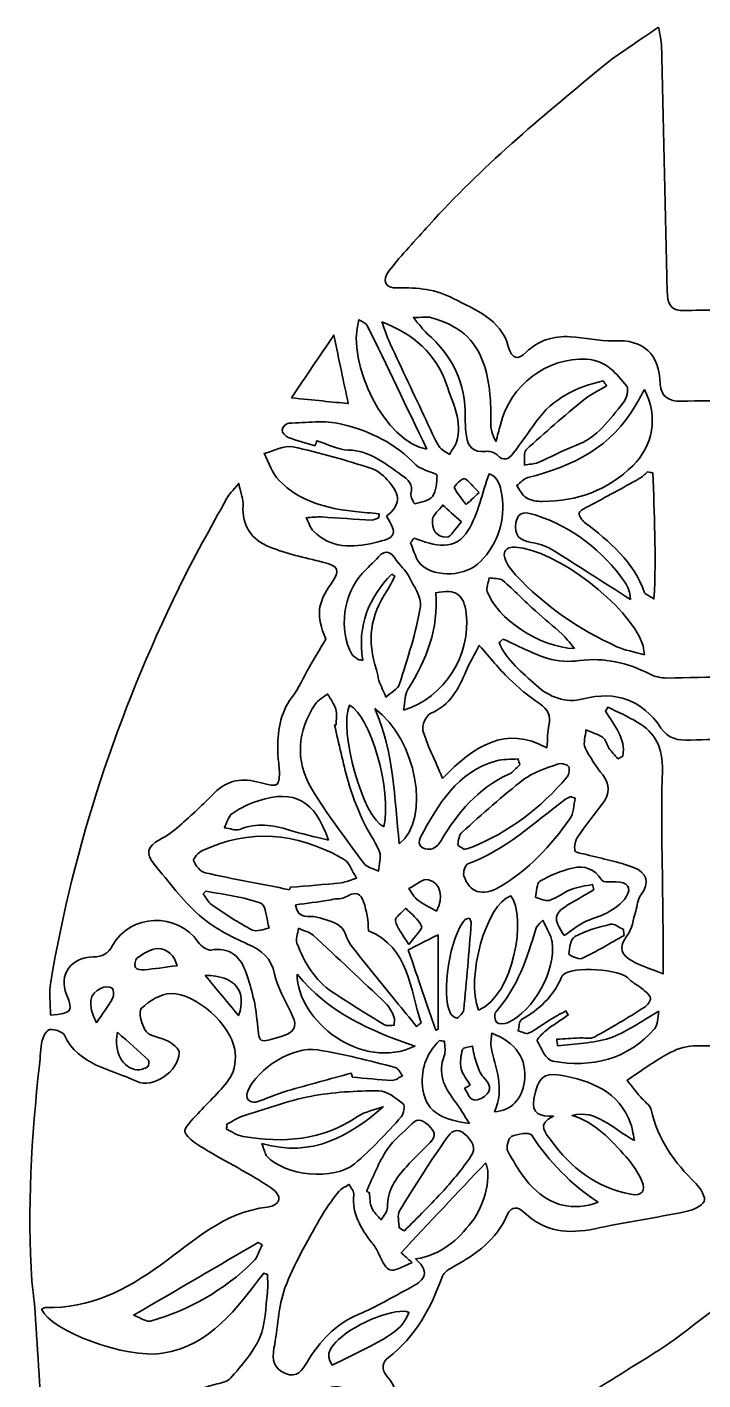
# Model space of a CAD drawing. Header units: inches. Extents: x 0.59 to 7.82, y -8.08 to -0.89.
# Drawn here: x 0.587 to 2.247, y -4.848 to -1.521 of the extents above; entities that cross this region are included whole.
import ezdxf

# ---------------------------------------------------------------- set-up
doc = ezdxf.new("R2010")
doc.units = ezdxf.units.IN
doc.header["$MEASUREMENT"] = 0
doc.layers.add('Layer 1', color=7, linetype='Continuous')

msp = doc.modelspace()

# ---------------------------------------------------------------- linework, layer by layer
at = {"layer": 'Layer 1', "color": 7, "lineweight": 35}
for points, knots in [([(2.1382, -1.5213), (2.1414, -1.5409), (2.1454, -1.5552), (2.1458, -1.5695), (2.1504, -1.7609), (2.1545, -1.9522), (2.1587, -2.1436), (2.159, -2.1563), (2.1595, -2.1689), (2.1603, -2.1816), (2.1619, -2.207), (2.1731, -2.2197), (2.2012, -2.2187), (2.2544, -2.2168), (2.3078, -2.2162), (2.3609, -2.2188), (2.3754, -2.2195), (2.3948, -2.2302), (2.4024, -2.2423), (2.4303, -2.287), (2.4549, -2.3338), (2.4792, -2.3806), (2.487, -2.3955), (2.4901, -2.413), (2.4953, -2.4292), (2.48, -2.4324), (2.4647, -2.4379), (2.4493, -2.4382), (2.3644, -2.4399), (2.2795, -2.4396), (2.1946, -2.4414), (2.164, -2.4421), (2.1438, -2.4307), (2.1426, -2.3997), (2.1397, -2.3244), (2.1034, -2.2896), (2.0269, -2.2926), (1.9918, -2.294), (1.9565, -2.2846), (1.9211, -2.2828), (1.8806, -2.2807), (1.8439, -2.2913), (1.8132, -2.3207), (1.7923, -2.3408), (1.7783, -2.3392), (1.7692, -2.3066), (1.7504, -2.2389), (1.6882, -2.2171), (1.634, -2.1886), (1.5918, -2.1663), (1.5459, -2.1612), (1.4982, -2.1629), (1.4659, -2.164), (1.4566, -2.1457), (1.477, -2.1194), (1.5073, -2.0806), (1.5418, -2.045), (1.5747, -2.0082), (1.7019, -1.8661), (1.8482, -1.7447), (1.9945, -1.6234), (2.0379, -1.5874), (2.0866, -1.5577), (2.1382, -1.5213)], [0, 0, 0, 0, 1, 1, 1, 2, 2, 2, 3, 3, 3, 4, 4, 4, 5, 5, 5, 6, 6, 6, 7, 7, 7, 8, 8, 8, 9, 9, 9, 10, 10, 10, 11, 11, 11, 12, 12, 12, 13, 13, 13, 14, 14, 14, 15, 15, 15, 16, 16, 16, 17, 17, 17, 18, 18, 18, 19, 19, 19, 20, 20, 20, 21, 21, 21, 21]), ([(1.569, -2.559), (1.4678, -2.5431), (1.3693, -2.3493), (1.4021, -2.2411), (1.4096, -2.2462), (1.4195, -2.2491), (1.4226, -2.2554), (1.4712, -2.3549), (1.519, -2.4548), (1.569, -2.559)], [0, 0, 0, 0, 1, 1, 1, 2, 2, 2, 3, 3, 3, 3]), ([(1.458, -2.2462), (1.5358, -2.2759), (1.592, -2.325), (1.6173, -2.4002), (1.6326, -2.4455), (1.6579, -2.4912), (1.6417, -2.5424), (1.6383, -2.5531), (1.6303, -2.5623), (1.6244, -2.5722), (1.6158, -2.5658), (1.6042, -2.5611), (1.5991, -2.5525), (1.5869, -2.5319), (1.5774, -2.5097), (1.5671, -2.4879), (1.5377, -2.4255), (1.5081, -2.3631), (1.4791, -2.3004), (1.471, -2.2828), (1.465, -2.2643), (1.458, -2.2462)], [0, 0, 0, 0, 1, 1, 1, 2, 2, 2, 3, 3, 3, 4, 4, 4, 5, 5, 5, 6, 6, 6, 7, 7, 7, 7]), ([(2.0024, -2.3912), (1.9368, -2.4063), (1.8785, -2.4337), (1.8377, -2.4916), (1.8195, -2.5176), (1.801, -2.5433), (1.7819, -2.5685), (1.7706, -2.5834), (1.7584, -2.5906), (1.7414, -2.5732), (1.7352, -2.5668), (1.722, -2.5637), (1.7127, -2.5648), (1.6831, -2.5682), (1.6701, -2.553), (1.6661, -2.5271), (1.6639, -2.5121), (1.6632, -2.4967), (1.6635, -2.4815), (1.6653, -2.3973), (1.6318, -2.3295), (1.5692, -2.2745), (1.5593, -2.2657), (1.5517, -2.2542), (1.5358, -2.2355), (1.5575, -2.2355), (1.5697, -2.2329), (1.5803, -2.236), (1.6429, -2.2538), (1.6884, -2.2851), (1.7104, -2.3542), (1.7252, -2.401), (1.7263, -2.445), (1.7261, -2.4914), (1.726, -2.5073), (1.7284, -2.5233), (1.7387, -2.5403), (1.7424, -2.5267), (1.7462, -2.5131), (1.7496, -2.4995), (1.7743, -2.4), (1.8649, -2.3332), (1.9613, -2.3382), (2.0099, -2.3407), (2.0346, -2.3733), (2.0602, -2.4047), (2.0659, -2.4116), (2.0596, -2.4352), (2.0515, -2.4452), (2.0182, -2.4862), (1.9881, -2.5309), (1.9347, -2.5505), (1.9031, -2.5622), (1.8733, -2.5789), (1.8421, -2.592), (1.8319, -2.5962), (1.82, -2.5963), (1.8089, -2.5983), (1.8099, -2.5856), (1.8059, -2.5675), (1.8127, -2.5611), (1.8587, -2.5184), (1.9064, -2.4775), (1.9549, -2.4376), (1.9715, -2.424), (1.9919, -2.4148), (2.0106, -2.4036), (2.0079, -2.3995), (2.0051, -2.3953), (2.0024, -2.3912)], [0, 0, 0, 0, 1, 1, 1, 2, 2, 2, 3, 3, 3, 4, 4, 4, 5, 5, 5, 6, 6, 6, 7, 7, 7, 8, 8, 8, 9, 9, 9, 10, 10, 10, 11, 11, 11, 12, 12, 12, 13, 13, 13, 14, 14, 14, 15, 15, 15, 16, 16, 16, 17, 17, 17, 18, 18, 18, 19, 19, 19, 20, 20, 20, 21, 21, 21, 22, 22, 22, 23, 23, 23, 23]), ([(1.2362, -2.4332), (1.2723, -2.3797), (1.3045, -2.3319), (1.3403, -2.2789), (1.3536, -2.3417), (1.3648, -2.3951), (1.3759, -2.4472), (1.3362, -2.4432), (1.2926, -2.4388), (1.2362, -2.4332)], [0, 0, 0, 0, 1, 1, 1, 2, 2, 2, 3, 3, 3, 3]), ([(2.1036, -2.4129), (2.1386, -2.4792), (2.1241, -2.552), (2.0757, -2.5995), (2.0141, -2.6599), (1.939, -2.6877), (1.8535, -2.6877), (1.84, -2.6877), (1.8246, -2.6858), (1.8135, -2.679), (1.8031, -2.6728), (1.7974, -2.6589), (1.7897, -2.6484), (1.7988, -2.6418), (1.8071, -2.6316), (1.8173, -2.6291), (1.9274, -2.6012), (2.0239, -2.554), (2.0827, -2.4503), (2.0889, -2.4393), (2.095, -2.4282), (2.1036, -2.4129)], [0, 0, 0, 0, 1, 1, 1, 2, 2, 2, 3, 3, 3, 4, 4, 4, 5, 5, 5, 6, 6, 6, 7, 7, 7, 7]), ([(1.2947, -2.5508), (1.2725, -2.5442), (1.2498, -2.5385), (1.2281, -2.5304), (1.2215, -2.5279), (1.2128, -2.5181), (1.2134, -2.5125), (1.214, -2.506), (1.2236, -2.4953), (1.2295, -2.4952), (1.2729, -2.4942), (1.3183, -2.4876), (1.3594, -2.4976), (1.4282, -2.5145), (1.4928, -2.5448), (1.5427, -2.5989), (1.5481, -2.6047), (1.5573, -2.607), (1.5649, -2.6105), (1.575, -2.6151), (1.594, -2.6194), (1.594, -2.6238), (1.5939, -2.6413), (1.5924, -2.662), (1.5828, -2.6753), (1.5747, -2.6863), (1.5547, -2.6891), (1.5395, -2.6936), (1.5384, -2.6939), (1.5278, -2.6763), (1.5296, -2.6691), (1.5357, -2.6457), (1.5234, -2.6344), (1.5069, -2.6229), (1.4667, -2.5949), (1.4295, -2.5632), (1.3756, -2.5614), (1.3498, -2.5606), (1.3244, -2.5465), (1.2989, -2.5384), (1.2975, -2.5425), (1.2961, -2.5467), (1.2947, -2.5508)], [0, 0, 0, 0, 1, 1, 1, 2, 2, 2, 3, 3, 3, 4, 4, 4, 5, 5, 5, 6, 6, 6, 7, 7, 7, 8, 8, 8, 9, 9, 9, 10, 10, 10, 11, 11, 11, 12, 12, 12, 13, 13, 13, 14, 14, 14, 14]), ([(1.4522, -2.7179), (1.4325, -2.7162), (1.4128, -2.7148), (1.3932, -2.7127), (1.3232, -2.7054), (1.2565, -2.6879), (1.2059, -2.6361), (1.1889, -2.6186), (1.1812, -2.5922), (1.1692, -2.5698), (1.1927, -2.5638), (1.2181, -2.549), (1.2394, -2.5535), (1.3055, -2.5672), (1.3706, -2.587), (1.4351, -2.6074), (1.4507, -2.6123), (1.4646, -2.627), (1.4762, -2.6399), (1.5057, -2.6728), (1.5033, -2.6965), (1.47, -2.7244), (1.4971, -2.77), (1.4942, -2.7769), (1.4394, -2.7895), (1.3857, -2.8018), (1.3332, -2.8039), (1.2905, -2.761), (1.2821, -2.7525), (1.2785, -2.7391), (1.2727, -2.728), (1.2855, -2.7273), (1.2984, -2.7253), (1.3111, -2.726), (1.3521, -2.7282), (1.393, -2.7317), (1.434, -2.7339), (1.4395, -2.7342), (1.4452, -2.7298), (1.4509, -2.7276), (1.4513, -2.7243), (1.4518, -2.7211), (1.4522, -2.7179)], [0, 0, 0, 0, 1, 1, 1, 2, 2, 2, 3, 3, 3, 4, 4, 4, 5, 5, 5, 6, 6, 6, 7, 7, 7, 8, 8, 8, 9, 9, 9, 10, 10, 10, 11, 11, 11, 12, 12, 12, 13, 13, 13, 14, 14, 14, 14]), ([(1.5377, -2.7779), (1.5874, -2.7983), (1.6402, -2.8104), (1.6709, -2.7585), (1.695, -2.7177), (1.7048, -2.6684), (1.722, -2.6201), (1.7431, -2.6253), (1.7501, -2.6487), (1.7533, -2.6719), (1.762, -2.7344), (1.7446, -2.7898), (1.7008, -2.8355), (1.6658, -2.8718), (1.5916, -2.877), (1.5551, -2.8433), (1.5414, -2.8307), (1.5372, -2.8079), (1.5287, -2.7898), (1.5317, -2.7859), (1.5347, -2.7819), (1.5377, -2.7779)], [0, 0, 0, 0, 1, 1, 1, 2, 2, 2, 3, 3, 3, 4, 4, 4, 5, 5, 5, 6, 6, 6, 7, 7, 7, 7]), ([(2.1246, -2.6172), (2.1271, -2.7177), (2.1335, -2.8182), (2.1269, -2.9275), (2.1116, -2.9177), (2.1052, -2.916), (2.104, -2.9124), (2.077, -2.8356), (2.018, -2.7865), (1.9564, -2.7393), (1.9495, -2.734), (1.9413, -2.7214), (1.9434, -2.7157), (1.946, -2.7085), (1.9583, -2.7043), (1.9668, -2.6996), (2.0081, -2.677), (2.0497, -2.6548), (2.0909, -2.6318), (2.0983, -2.6277), (2.1043, -2.6208), (2.1109, -2.6153), (2.1155, -2.6159), (2.12, -2.6166), (2.1246, -2.6172)], [0, 0, 0, 0, 1, 1, 1, 2, 2, 2, 3, 3, 3, 4, 4, 4, 5, 5, 5, 6, 6, 6, 7, 7, 7, 8, 8, 8, 8]), ([(0.6442, -3.9507), (0.6442, -3.9235), (0.6403, -3.8961), (0.6447, -3.87), (0.7018, -3.5316), (0.8092, -3.2093), (0.9594, -2.9011), (0.996, -2.826), (1.0377, -2.7532), (1.0776, -2.6797), (1.0827, -2.6702), (1.0911, -2.6626), (1.1067, -2.6434), (1.1121, -2.6689), (1.1187, -2.6835), (1.1176, -2.6975), (1.1139, -2.7481), (1.1392, -2.7819), (1.1818, -2.7994), (1.2235, -2.8165), (1.2685, -2.8262), (1.3125, -2.8368), (1.3524, -2.8464), (1.3571, -2.8561), (1.3337, -2.8901), (1.299, -2.9404), (1.2972, -2.9666), (1.3204, -3.0268), (1.3049, -3.0532), (1.2925, -3.0739), (1.2805, -3.0948), (1.2661, -3.1198), (1.2545, -3.1468), (1.2373, -3.1696), (1.2068, -3.2099), (1.2025, -3.2556), (1.2025, -3.3029), (1.2025, -3.3155), (1.2051, -3.3281), (1.2059, -3.3408), (1.209, -3.3891), (1.2062, -3.392), (1.1589, -3.379), (1.1164, -3.3672), (1.0793, -3.372), (1.047, -3.4046), (1.0193, -3.4325), (0.9907, -3.4595), (0.9612, -3.4855), (0.9464, -3.4986), (0.9298, -3.5105), (0.9123, -3.5197), (0.8826, -3.5354), (0.8769, -3.5534), (0.8991, -3.5801), (0.9348, -3.6229), (0.9683, -3.6687), (1.0097, -3.7052), (1.0438, -3.7353), (1.0865, -3.7575), (1.1285, -3.7761), (1.164, -3.7919), (1.1864, -3.8102), (1.1949, -3.8504), (1.2019, -3.8828), (1.2203, -3.913), (1.2348, -3.9436), (1.2478, -3.9711), (1.254, -3.9901), (1.2134, -4.0025), (1.1533, -4.0208), (1.1575, -4.024), (1.1516, -3.9608), (1.1477, -3.9199), (1.1365, -3.8787), (1.1222, -3.84), (1.109, -3.8044), (1.0818, -3.7837), (1.0387, -3.7908), (1.0294, -3.7923), (1.014, -3.7812), (1.0074, -3.7717), (0.9564, -3.6973), (0.8394, -3.7007), (0.7967, -3.7797), (0.7855, -3.8004), (0.7726, -3.8075), (0.7491, -3.8077), (0.6936, -3.8082), (0.664, -3.8519), (0.6837, -3.9001), (0.7006, -3.9415), (0.697, -3.947), (0.6442, -3.9507)], [0, 0, 0, 0, 1, 1, 1, 2, 2, 2, 3, 3, 3, 4, 4, 4, 5, 5, 5, 6, 6, 6, 7, 7, 7, 8, 8, 8, 9, 9, 9, 10, 10, 10, 11, 11, 11, 12, 12, 12, 13, 13, 13, 14, 14, 14, 15, 15, 15, 16, 16, 16, 17, 17, 17, 18, 18, 18, 19, 19, 19, 20, 20, 20, 21, 21, 21, 22, 22, 22, 23, 23, 23, 24, 24, 24, 25, 25, 25, 26, 26, 26, 27, 27, 27, 28, 28, 28, 29, 29, 29, 30, 30, 30, 31, 31, 31, 31]), ([(1.6972, -2.666), (1.6831, -2.6792), (1.6745, -2.6873), (1.6658, -2.6953), (1.6555, -2.6817), (1.6432, -2.6689), (1.6364, -2.6536), (1.6349, -2.6501), (1.6568, -2.6296), (1.661, -2.6316), (1.6733, -2.6374), (1.682, -2.6506), (1.6972, -2.666)], [0, 0, 0, 0, 1, 1, 1, 2, 2, 2, 3, 3, 3, 4, 4, 4, 4]), ([(1.6541, -2.7381), (1.6375, -2.7562), (1.6284, -2.775), (1.6181, -2.7756), (1.5919, -2.7772), (1.5803, -2.7551), (1.5828, -2.7324), (1.5842, -2.7198), (1.5993, -2.7087), (1.6082, -2.6969), (1.6216, -2.7089), (1.635, -2.7209), (1.6541, -2.7381)], [0, 0, 0, 0, 1, 1, 1, 2, 2, 2, 3, 3, 3, 4, 4, 4, 4]), ([(2.0692, -2.9289), (2.0011, -2.8854), (1.9383, -2.8444), (1.8745, -2.8052), (1.8602, -2.7963), (1.8425, -2.7912), (1.8256, -2.7885), (1.7965, -2.7838), (1.7823, -2.7705), (1.7879, -2.7398), (1.7937, -2.7082), (1.8169, -2.7154), (1.8351, -2.7211), (1.9277, -2.7502), (1.9994, -2.8083), (2.0558, -2.8862), (2.0602, -2.8922), (2.0632, -2.8995), (2.0656, -2.9066), (2.0675, -2.9123), (2.0677, -2.9186), (2.0692, -2.9289)], [0, 0, 0, 0, 1, 1, 1, 2, 2, 2, 3, 3, 3, 4, 4, 4, 5, 5, 5, 6, 6, 6, 7, 7, 7, 7]), ([(1.4826, -2.8664), (1.4266, -2.9242), (1.3974, -2.9927), (1.4116, -3.0785), (1.4077, -3.0779), (1.4039, -3.0772), (1.4001, -3.0766), (1.3948, -3.0721), (1.3875, -3.0687), (1.3844, -3.063), (1.3517, -3.0043), (1.3637, -2.914), (1.4101, -2.8652), (1.4232, -2.8515), (1.4371, -2.8384), (1.4498, -2.8243), (1.469, -2.8033), (1.4813, -2.813), (1.4939, -2.832), (1.5027, -2.8454), (1.5165, -2.856), (1.5236, -2.8701), (1.536, -2.8948), (1.5571, -2.9232), (1.5532, -2.9465), (1.5424, -3.0108), (1.5218, -3.0737), (1.502, -3.1362), (1.4978, -3.1493), (1.4801, -3.1581), (1.4686, -3.1688), (1.4627, -3.1551), (1.4561, -3.1417), (1.451, -3.1277), (1.4481, -3.1195), (1.4485, -3.1101), (1.4456, -3.1018), (1.421, -3.0323), (1.4302, -2.9676), (1.4713, -2.9067), (1.4788, -2.8957), (1.4842, -2.8833), (1.4905, -2.8715), (1.4879, -2.8698), (1.4852, -2.8681), (1.4826, -2.8664)], [0, 0, 0, 0, 1, 1, 1, 2, 2, 2, 3, 3, 3, 4, 4, 4, 5, 5, 5, 6, 6, 6, 7, 7, 7, 8, 8, 8, 9, 9, 9, 10, 10, 10, 11, 11, 11, 12, 12, 12, 13, 13, 13, 14, 14, 14, 15, 15, 15, 15]), ([(2.1041, -3.065), (2.0776, -3.0574), (2.0555, -3.0539), (2.0358, -3.0449), (1.9417, -3.002), (1.8576, -2.9443), (1.787, -2.868), (1.7777, -2.858), (1.7686, -2.8466), (1.763, -2.8342), (1.7533, -2.8124), (1.7631, -2.7989), (1.7863, -2.8002), (1.8852, -2.8056), (2.0657, -2.9437), (2.0991, -3.0386), (2.1011, -3.0442), (2.1014, -3.0503), (2.1041, -3.065)], [0, 0, 0, 0, 1, 1, 1, 2, 2, 2, 3, 3, 3, 4, 4, 4, 5, 5, 5, 6, 6, 6, 6]), ([(1.9317, -3.0492), (1.8477, -3.0483), (1.7399, -2.9747), (1.7175, -2.9094), (1.7143, -2.8999), (1.7203, -2.8872), (1.722, -2.876), (1.7333, -2.8778), (1.7478, -2.8758), (1.7553, -2.8821), (1.7833, -2.9057), (1.8087, -2.9324), (1.8357, -2.9571), (1.8571, -2.9766), (1.8799, -2.9945), (1.9013, -3.014), (1.9106, -3.0224), (1.9179, -3.0329), (1.9317, -3.0492)], [0, 0, 0, 0, 1, 1, 1, 2, 2, 2, 3, 3, 3, 4, 4, 4, 5, 5, 5, 6, 6, 6, 6]), ([(1.5115, -3.201), (1.516, -3.179), (1.5151, -3.1623), (1.5224, -3.1505), (1.5679, -3.0773), (1.5986, -3.0002), (1.5908, -2.9123), (1.6409, -2.9025), (1.6601, -2.916), (1.6657, -2.9636), (1.6774, -3.0639), (1.6131, -3.1701), (1.5115, -3.201)], [0, 0, 0, 0, 1, 1, 1, 2, 2, 2, 3, 3, 3, 4, 4, 4, 4]), ([(1.756, -3.0261), (1.7925, -3.0423), (1.828, -3.0617), (1.8659, -3.0737), (1.8901, -3.0814), (1.9183, -3.0827), (1.9437, -3.0793), (2.0055, -3.0709), (2.0616, -3.0843), (2.1161, -3.112), (2.1288, -3.1184), (2.1444, -3.1222), (2.1587, -3.122), (2.2612, -3.1206), (2.3637, -3.1169), (2.4663, -3.116), (2.5219, -3.1156), (2.5776, -3.12), (2.6333, -3.1208), (2.6604, -3.1212), (2.667, -3.1359), (2.6684, -3.1595), (2.6697, -3.1818), (2.672, -3.2047), (2.6782, -3.2261), (2.689, -3.2635), (2.683, -3.2746), (2.6422, -3.2746), (2.575, -3.2746), (2.5079, -3.2721), (2.4407, -3.272), (2.3659, -3.2718), (2.2911, -3.2714), (2.2165, -3.2747), (2.1859, -3.276), (2.1617, -3.2712), (2.1443, -3.245), (2.0978, -3.1751), (2.0345, -3.1531), (1.9532, -3.1734), (1.9098, -3.1842), (1.8708, -3.1696), (1.8375, -3.1395), (1.8027, -3.1081), (1.7652, -3.0789), (1.7466, -3.0349), (1.7497, -3.032), (1.7529, -3.029), (1.756, -3.0261)], [0, 0, 0, 0, 1, 1, 1, 2, 2, 2, 3, 3, 3, 4, 4, 4, 5, 5, 5, 6, 6, 6, 7, 7, 7, 8, 8, 8, 9, 9, 9, 10, 10, 10, 11, 11, 11, 12, 12, 12, 13, 13, 13, 14, 14, 14, 15, 15, 15, 16, 16, 16, 16]), ([(1.6077, -3.3687), (1.588, -3.3224), (1.5702, -3.2879), (1.5595, -3.2513), (1.556, -3.2395), (1.5674, -3.2138), (1.5783, -3.2091), (1.6263, -3.1884), (1.6473, -3.1486), (1.6656, -3.1046), (1.674, -3.0845), (1.6855, -3.0657), (1.6979, -3.0418), (1.7255, -3.0731), (1.7463, -3.0997), (1.7703, -3.123), (1.7936, -3.1456), (1.8189, -3.1666), (1.8457, -3.1849), (1.8664, -3.1991), (1.8744, -3.2143), (1.8688, -3.2389), (1.8653, -3.254), (1.8659, -3.27), (1.8641, -3.2933), (1.7624, -3.2387), (1.6859, -3.2877), (1.6077, -3.3687)], [0, 0, 0, 0, 1, 1, 1, 2, 2, 2, 3, 3, 3, 4, 4, 4, 5, 5, 5, 6, 6, 6, 7, 7, 7, 8, 8, 8, 9, 9, 9, 9]), ([(1.3421, -3.2375), (1.3531, -3.2837), (1.3626, -3.3302), (1.3756, -3.3758), (1.3847, -3.4081), (1.397, -3.4398), (1.4107, -3.4704), (1.423, -3.4975), (1.4418, -3.5218), (1.4526, -3.5494), (1.4579, -3.5628), (1.4514, -3.5809), (1.4502, -3.5969), (1.4378, -3.5904), (1.4212, -3.5872), (1.4138, -3.5771), (1.3696, -3.517), (1.3237, -3.4576), (1.2856, -3.3936), (1.2446, -3.3247), (1.2508, -3.2526), (1.2953, -3.1855), (1.302, -3.1753), (1.315, -3.1693), (1.3251, -3.1613), (1.3321, -3.1737), (1.3415, -3.1855), (1.3455, -3.1988), (1.3489, -3.2104), (1.3462, -3.2238), (1.3462, -3.2364), (1.3448, -3.2368), (1.3435, -3.2371), (1.3421, -3.2375)], [0, 0, 0, 0, 1, 1, 1, 2, 2, 2, 3, 3, 3, 4, 4, 4, 5, 5, 5, 6, 6, 6, 7, 7, 7, 8, 8, 8, 9, 9, 9, 10, 10, 10, 11, 11, 11, 11]), ([(1.4634, -3.4875), (1.4132, -3.4685), (1.3517, -3.2513), (1.3789, -3.1889), (1.4311, -3.215), (1.4829, -3.3979), (1.4634, -3.4875)], [0, 0, 0, 0, 1, 1, 1, 2, 2, 2, 2]), ([(2.0504, -3.3138), (2.0587, -3.2697), (2.0285, -3.2381), (2.0077, -3.2034), (2.0098, -3.2001), (2.0119, -3.1967), (2.0139, -3.1934), (2.0379, -3.2056), (2.0626, -3.2166), (2.0857, -3.2302), (2.131, -3.2568), (2.1495, -3.2938), (2.1476, -3.3498), (2.1435, -3.4726), (2.1483, -3.5958), (2.1492, -3.7189), (2.1495, -3.7588), (2.1493, -3.7988), (2.1493, -3.8495), (2.1162, -3.8361), (2.095, -3.8293), (2.0756, -3.8191), (2.0474, -3.8042), (2.0381, -3.7856), (2.0614, -3.7554), (2.0736, -3.7396), (2.0757, -3.7158), (2.0821, -3.6955), (2.0862, -3.6824), (2.0865, -3.6666), (2.0943, -3.6564), (2.1184, -3.6247), (2.1095, -3.6003), (2.0769, -3.5878), (2.0399, -3.5736), (2.0001, -3.5667), (1.9616, -3.5563), (1.9514, -3.5536), (1.9343, -3.5518), (1.933, -3.5465), (1.9304, -3.5362), (1.9339, -3.5217), (1.9401, -3.5125), (1.9591, -3.4841), (1.9803, -3.4571), (2.0011, -3.4299), (2.019, -3.4065), (2.0183, -3.3841), (2.0011, -3.3604), (1.9855, -3.3389), (1.969, -3.3173), (1.958, -3.2934), (1.9526, -3.2816), (1.9589, -3.2644), (1.9599, -3.2496), (1.9738, -3.2556), (1.9891, -3.2598), (2.0012, -3.2683), (2.0087, -3.2735), (2.0106, -3.286), (2.0164, -3.2942), (2.023, -3.3035), (2.0311, -3.3117), (2.0386, -3.3204), (2.0425, -3.3182), (2.0464, -3.316), (2.0504, -3.3138)], [0, 0, 0, 0, 1, 1, 1, 2, 2, 2, 3, 3, 3, 4, 4, 4, 5, 5, 5, 6, 6, 6, 7, 7, 7, 8, 8, 8, 9, 9, 9, 10, 10, 10, 11, 11, 11, 12, 12, 12, 13, 13, 13, 14, 14, 14, 15, 15, 15, 16, 16, 16, 17, 17, 17, 18, 18, 18, 19, 19, 19, 20, 20, 20, 21, 21, 21, 22, 22, 22, 22]), ([(1.4409, -3.1969), (1.5437, -3.2721), (1.5794, -3.468), (1.5012, -3.5295), (1.4887, -3.4176), (1.4893, -3.3059), (1.4409, -3.1969)], [0, 0, 0, 0, 1, 1, 1, 2, 2, 2, 2]), ([(1.7976, -3.3354), (1.7886, -3.3432), (1.7809, -3.3537), (1.7705, -3.3584), (1.6944, -3.393), (1.6444, -3.4533), (1.6032, -3.5232), (1.5982, -3.5318), (1.5877, -3.5414), (1.5787, -3.5425), (1.5593, -3.545), (1.5428, -3.5342), (1.5538, -3.5135), (1.5968, -3.4325), (1.6432, -3.3534), (1.7398, -3.3254), (1.7564, -3.3206), (1.775, -3.3224), (1.7927, -3.3211), (1.7943, -3.3259), (1.796, -3.3306), (1.7976, -3.3354)], [0, 0, 0, 0, 1, 1, 1, 2, 2, 2, 3, 3, 3, 4, 4, 4, 5, 5, 5, 6, 6, 6, 7, 7, 7, 7]), ([(1.6609, -3.5433), (1.6559, -3.5397), (1.645, -3.5352), (1.6453, -3.5316), (1.6462, -3.521), (1.6484, -3.5073), (1.6556, -3.5009), (1.7053, -3.4565), (1.7548, -3.4115), (1.8077, -3.3711), (1.8311, -3.3531), (1.8619, -3.3442), (1.8902, -3.3336), (1.8979, -3.3307), (1.9117, -3.3338), (1.9172, -3.3395), (1.921, -3.3434), (1.9184, -3.3591), (1.9134, -3.3651), (1.8491, -3.4421), (1.771, -3.501), (1.6776, -3.5386), (1.673, -3.5405), (1.6679, -3.5413), (1.6609, -3.5433)], [0, 0, 0, 0, 1, 1, 1, 2, 2, 2, 3, 3, 3, 4, 4, 4, 5, 5, 5, 6, 6, 6, 7, 7, 7, 8, 8, 8, 8]), ([(1.327, -3.5205), (1.2918, -3.5116), (1.261, -3.5054), (1.2312, -3.4958), (1.1903, -3.4827), (1.1506, -3.4778), (1.1091, -3.4941), (1.0987, -3.4982), (1.0842, -3.4918), (1.0715, -3.4902), (1.0778, -3.4782), (1.0811, -3.4618), (1.0911, -3.4549), (1.1105, -3.4415), (1.1328, -3.4309), (1.1553, -3.4236), (1.2437, -3.3953), (1.2936, -3.4223), (1.327, -3.5205)], [0, 0, 0, 0, 1, 1, 1, 2, 2, 2, 3, 3, 3, 4, 4, 4, 5, 5, 5, 6, 6, 6, 6]), ([(1.9338, -3.4174), (1.9296, -3.4346), (1.9302, -3.4552), (1.9206, -3.4685), (1.873, -3.5347), (1.8187, -3.595), (1.747, -3.6361), (1.7051, -3.66), (1.6738, -3.6498), (1.66, -3.6083), (1.6572, -3.6001), (1.6635, -3.581), (1.6698, -3.5787), (1.7627, -3.5451), (1.8325, -3.4773), (1.9096, -3.4202), (1.9134, -3.4173), (1.9183, -3.4158), (1.9227, -3.4137), (1.9264, -3.4149), (1.9301, -3.4162), (1.9338, -3.4174)], [0, 0, 0, 0, 1, 1, 1, 2, 2, 2, 3, 3, 3, 4, 4, 4, 5, 5, 5, 6, 6, 6, 7, 7, 7, 7]), ([(1.2318, -3.6425), (1.1625, -3.6289), (1.093, -3.6165), (1.0242, -3.6009), (1.0127, -3.5982), (1.0011, -3.5831), (0.996, -3.571), (0.994, -3.5664), (1.0082, -3.5504), (1.018, -3.5459), (1.1336, -3.4932), (1.2467, -3.5018), (1.3568, -3.5631), (1.3633, -3.5667), (1.3708, -3.5707), (1.3748, -3.5766), (1.383, -3.5884), (1.389, -3.6017), (1.3959, -3.6144), (1.3834, -3.6182), (1.3711, -3.6239), (1.3584, -3.6253), (1.3169, -3.6299), (1.2752, -3.6329), (1.2336, -3.6365), (1.233, -3.6385), (1.2324, -3.6405), (1.2318, -3.6425)], [0, 0, 0, 0, 1, 1, 1, 2, 2, 2, 3, 3, 3, 4, 4, 4, 5, 5, 5, 6, 6, 6, 7, 7, 7, 8, 8, 8, 9, 9, 9, 9]), ([(1.9067, -3.7553), (1.8778, -3.7128), (1.8803, -3.7005), (1.9214, -3.6765), (1.9408, -3.6652), (1.9601, -3.6538), (1.9795, -3.6425), (1.9783, -3.6382), (1.9771, -3.6339), (1.9759, -3.6296), (1.9586, -3.6334), (1.9404, -3.6352), (1.924, -3.6416), (1.9053, -3.6489), (1.8889, -3.6626), (1.87, -3.6687), (1.8605, -3.6718), (1.8475, -3.6643), (1.8361, -3.6616), (1.8394, -3.6478), (1.8383, -3.6267), (1.8468, -3.6218), (1.8714, -3.6072), (1.8991, -3.5959), (1.927, -3.5892), (1.9555, -3.5825), (1.9812, -3.5904), (1.9988, -3.6189), (2.0027, -3.6252), (2.0218, -3.6232), (2.0338, -3.6232), (2.0619, -3.6233), (2.0736, -3.637), (2.0589, -3.6602), (2.0485, -3.6768), (2.0293, -3.6892), (2.0117, -3.6995), (1.9944, -3.7096), (1.9734, -3.7131), (1.9556, -3.7223), (1.939, -3.7308), (1.9244, -3.7431), (1.9067, -3.7553)], [0, 0, 0, 0, 1, 1, 1, 2, 2, 2, 3, 3, 3, 4, 4, 4, 5, 5, 5, 6, 6, 6, 7, 7, 7, 8, 8, 8, 9, 9, 9, 10, 10, 10, 11, 11, 11, 12, 12, 12, 13, 13, 13, 14, 14, 14, 14]), ([(1.5931, -3.6956), (1.5773, -3.6865), (1.5605, -3.6786), (1.5461, -3.6676), (1.5371, -3.6608), (1.5319, -3.6491), (1.525, -3.6396), (1.5413, -3.6317), (1.5607, -3.614), (1.5733, -3.6179), (1.6044, -3.6275), (1.6098, -3.6604), (1.5931, -3.6956)], [0, 0, 0, 0, 1, 1, 1, 2, 2, 2, 3, 3, 3, 4, 4, 4, 4]), ([(1.0262, -3.646), (1.0716, -3.655), (1.1185, -3.66), (1.1614, -3.6758), (1.1739, -3.6804), (1.175, -3.7159), (1.1814, -3.7373), (1.1675, -3.7391), (1.1505, -3.747), (1.1403, -3.7418), (1.1057, -3.7238), (1.0729, -3.702), (1.0406, -3.6799), (1.0316, -3.6737), (1.0265, -3.6616), (1.0196, -3.6523), (1.0218, -3.6502), (1.024, -3.6481), (1.0262, -3.646)], [0, 0, 0, 0, 1, 1, 1, 2, 2, 2, 3, 3, 3, 4, 4, 4, 5, 5, 5, 6, 6, 6, 6]), ([(1.2461, -3.6799), (1.2743, -3.676), (1.3011, -3.6724), (1.3279, -3.6686), (1.3354, -3.6676), (1.343, -3.6639), (1.3502, -3.6648), (1.3714, -3.6677), (1.3985, -3.6302), (1.4135, -3.6725), (1.4213, -3.6947), (1.4252, -3.7182), (1.4254, -3.7433), (1.527, -3.7859), (1.5259, -3.8864), (1.5552, -3.9701), (1.5514, -3.9729), (1.5476, -3.9757), (1.5437, -3.9786), (1.5268, -3.9579), (1.5097, -3.9374), (1.4929, -3.9166), (1.4558, -3.8708), (1.4182, -3.8254), (1.3823, -3.7787), (1.3715, -3.7648), (1.369, -3.7427), (1.3562, -3.7327), (1.3405, -3.7204), (1.3183, -3.7154), (1.2982, -3.7099), (1.2799, -3.7049), (1.2534, -3.7187), (1.2461, -3.6799)], [0, 0, 0, 0, 1, 1, 1, 2, 2, 2, 3, 3, 3, 4, 4, 4, 5, 5, 5, 6, 6, 6, 7, 7, 7, 8, 8, 8, 9, 9, 9, 10, 10, 10, 11, 11, 11, 11]), ([(1.6961, -3.9388), (1.6639, -3.8584), (1.7154, -3.678), (1.775, -3.6573), (1.8157, -3.7081), (1.7822, -3.9029), (1.6961, -3.9388)], [0, 0, 0, 0, 1, 1, 1, 2, 2, 2, 2]), ([(1.5249, -3.7774), (1.5092, -3.7513), (1.4953, -3.7362), (1.4918, -3.7189), (1.4901, -3.7106), (1.5081, -3.6983), (1.5171, -3.6879), (1.5308, -3.7023), (1.5483, -3.7149), (1.5561, -3.7319), (1.5592, -3.7386), (1.5407, -3.7552), (1.5249, -3.7774)], [0, 0, 0, 0, 1, 1, 1, 2, 2, 2, 3, 3, 3, 4, 4, 4, 4]), ([(1.6736, -3.7123), (1.6758, -3.7181), (1.6785, -3.7216), (1.6782, -3.7248), (1.6724, -3.7959), (1.6668, -3.867), (1.6597, -3.938), (1.6589, -3.9456), (1.6498, -3.9533), (1.6429, -3.9586), (1.6414, -3.9597), (1.63, -3.9521), (1.627, -3.9465), (1.6025, -3.8999), (1.6259, -3.7542), (1.6634, -3.716), (1.665, -3.7144), (1.668, -3.7143), (1.6736, -3.7123)], [0, 0, 0, 0, 1, 1, 1, 2, 2, 2, 3, 3, 3, 4, 4, 4, 5, 5, 5, 6, 6, 6, 6]), ([(1.8536, -3.717), (1.8635, -3.7394), (1.8741, -3.7545), (1.8767, -3.7709), (1.8874, -3.8402), (1.8315, -3.9409), (1.7675, -3.9695), (1.7598, -3.9729), (1.7462, -3.9736), (1.7409, -3.969), (1.736, -3.9647), (1.7341, -3.948), (1.7382, -3.9434), (1.7916, -3.8838), (1.8157, -3.8106), (1.8376, -3.7362), (1.8385, -3.7329), (1.8422, -3.7304), (1.8536, -3.717)], [0, 0, 0, 0, 1, 1, 1, 2, 2, 2, 3, 3, 3, 4, 4, 4, 5, 5, 5, 6, 6, 6, 6]), ([(2.0535, -3.7549), (2.019, -3.7742), (1.9851, -3.795), (1.9494, -3.8117), (1.9418, -3.8153), (1.9174, -3.8032), (1.9177, -3.8), (1.9191, -3.7851), (1.9225, -3.7632), (1.9326, -3.7578), (1.9599, -3.7435), (1.9904, -3.7346), (2.0206, -3.7273), (2.0295, -3.7251), (2.0415, -3.7356), (2.0521, -3.7403), (2.0526, -3.7451), (2.053, -3.75), (2.0535, -3.7549)], [0, 0, 0, 0, 1, 1, 1, 2, 2, 2, 3, 3, 3, 4, 4, 4, 5, 5, 5, 6, 6, 6, 6]), ([(1.2535, -3.7373), (1.2714, -3.7455), (1.2823, -3.7476), (1.2893, -3.7541), (1.3496, -3.8097), (1.4094, -3.8658), (1.4685, -3.9226), (1.4773, -3.9311), (1.4831, -3.9434), (1.4882, -3.9548), (1.4908, -3.9608), (1.4887, -3.9688), (1.4888, -3.9759), (1.4808, -3.9758), (1.471, -3.9785), (1.465, -3.9749), (1.422, -3.9488), (1.3793, -3.9219), (1.3372, -3.8943), (1.2932, -3.8654), (1.2681, -3.8217), (1.2497, -3.7741), (1.2461, -3.7649), (1.2517, -3.7521), (1.2535, -3.7373)], [0, 0, 0, 0, 1, 1, 1, 2, 2, 2, 3, 3, 3, 4, 4, 4, 5, 5, 5, 6, 6, 6, 7, 7, 7, 8, 8, 8, 8]), ([(1.5234, -3.7906), (1.5414, -3.7815), (1.5635, -3.7702), (1.5964, -3.7535), (1.5964, -3.839), (1.5964, -3.9122), (1.5964, -3.9855), (1.5945, -3.9863), (1.5927, -3.9871), (1.5909, -3.9879), (1.5696, -3.9258), (1.5484, -3.8637), (1.5234, -3.7906)], [0, 0, 0, 0, 1, 1, 1, 2, 2, 2, 3, 3, 3, 4, 4, 4, 4]), ([(0.9552, -3.8293), (0.9236, -3.8334), (0.8994, -3.8372), (0.875, -3.8394), (0.8676, -3.84), (0.8552, -3.8384), (0.8531, -3.834), (0.8502, -3.8278), (0.8519, -3.8136), (0.8565, -3.8106), (0.8724, -3.8005), (0.8903, -3.7874), (0.9076, -3.7873), (0.9322, -3.7871), (0.949, -3.8049), (0.9552, -3.8293)], [0, 0, 0, 0, 1, 1, 1, 2, 2, 2, 3, 3, 3, 4, 4, 4, 5, 5, 5, 5]), ([(1.0242, -3.8532), (1.0984, -3.8533), (1.1276, -3.8919), (1.1066, -3.9521), (1.0798, -3.9199), (1.0548, -3.89), (1.0242, -3.8532)], [0, 0, 0, 0, 1, 1, 1, 2, 2, 2, 2]), ([(1.2501, -3.8502), (1.328, -3.9453), (1.4281, -3.9888), (1.5396, -4.0272), (1.4086, -4.0896), (1.2513, -3.9659), (1.2501, -3.8502)], [0, 0, 0, 0, 1, 1, 1, 2, 2, 2, 2]), ([(2.1389, -3.9415), (2.1354, -3.9577), (2.1369, -3.9746), (2.1291, -3.9835), (2.062, -4.0607), (1.9745, -4.0816), (1.8778, -4.0638), (1.8623, -4.061), (1.8499, -4.0329), (1.8401, -4.0142), (1.8381, -4.0104), (1.8533, -3.9956), (1.8625, -3.9883), (1.8797, -3.9747), (1.8983, -3.9629), (1.9163, -3.9503), (1.9143, -3.947), (1.9123, -3.9438), (1.9104, -3.9405), (1.897, -3.9481), (1.8834, -3.9552), (1.8704, -3.9633), (1.8532, -3.9739), (1.8372, -3.9867), (1.8191, -3.9954), (1.8128, -3.9984), (1.802, -3.9918), (1.7933, -3.9896), (1.7959, -3.9801), (1.7956, -3.9652), (1.8016, -3.9618), (1.8452, -3.9375), (1.8791, -3.9051), (1.8993, -3.8591), (1.9003, -3.8568), (1.9012, -3.8542), (1.9029, -3.8524), (1.9254, -3.8287), (2.0467, -3.8376), (2.0673, -3.863), (2.075, -3.8725), (2.0878, -3.8776), (2.0975, -3.8857), (2.1056, -3.8925), (2.1163, -3.8999), (2.1185, -3.9089), (2.12, -3.9151), (2.1108, -3.9271), (2.1033, -3.9318), (2.0631, -3.9572), (2.0226, -3.982), (1.9808, -4.0047), (1.9709, -4.0101), (1.9559, -4.0063), (1.9433, -4.007), (1.925, -4.008), (1.9067, -4.0092), (1.8883, -4.0103), (1.8889, -4.0157), (1.8895, -4.021), (1.8902, -4.0263), (1.933, -4.0206), (1.9778, -4.0208), (2.0181, -4.0074), (2.058, -3.9941), (2.0934, -3.9671), (2.1389, -3.9415)], [0, 0, 0, 0, 1, 1, 1, 2, 2, 2, 3, 3, 3, 4, 4, 4, 5, 5, 5, 6, 6, 6, 7, 7, 7, 8, 8, 8, 9, 9, 9, 10, 10, 10, 11, 11, 11, 12, 12, 12, 13, 13, 13, 14, 14, 14, 15, 15, 15, 16, 16, 16, 17, 17, 17, 18, 18, 18, 19, 19, 19, 20, 20, 20, 21, 21, 21, 22, 22, 22, 22]), ([(0.757, -3.9695), (0.7347, -3.9232), (0.7392, -3.8987), (0.7686, -3.8846), (0.7762, -3.8809), (0.7895, -3.8801), (0.7954, -3.8844), (0.8, -3.8879), (0.8007, -3.9032), (0.797, -3.9099), (0.7865, -3.929), (0.7729, -3.9464), (0.757, -3.9695)], [0, 0, 0, 0, 1, 1, 1, 2, 2, 2, 3, 3, 3, 4, 4, 4, 4]), ([(0.6224, -4.674), (0.6445, -4.7279), (0.8298, -4.7965), (0.9191, -4.7825), (1.0379, -4.764), (1.1013, -4.672), (1.1681, -4.5852), (1.1712, -4.5863), (1.1744, -4.5874), (1.1775, -4.5885), (1.1775, -4.6032), (1.1791, -4.6181), (1.1772, -4.6326), (1.1724, -4.6701), (1.1731, -4.7104), (1.1586, -4.7439), (1.1425, -4.7808), (1.1131, -4.8123), (1.0867, -4.8438), (1.0789, -4.8531), (1.0618, -4.8557), (1.0483, -4.859), (0.9802, -4.8755), (0.9344, -4.9195), (0.8927, -4.9735), (0.8568, -5.0201), (0.8122, -5.0599), (0.7721, -5.1033), (0.7664, -5.1095), (0.7644, -5.1192), (0.7607, -5.1274), (0.7706, -5.1301), (0.7818, -5.1373), (0.7902, -5.1348), (0.8641, -5.1128), (0.9381, -5.0908), (1.0108, -5.0652), (1.0414, -5.0544), (1.0551, -5.057), (1.0661, -5.0907), (1.0828, -5.1419), (1.1069, -5.1907), (1.1271, -5.2408), (1.1508, -5.2997), (1.1468, -5.315), (1.0894, -5.3424), (1.032, -5.3697), (0.972, -5.3915), (0.9136, -5.4167), (0.8679, -5.4365), (0.8218, -5.4558), (0.7778, -5.4788), (0.7481, -5.4944), (0.7409, -5.4767), (0.7356, -5.4559), (0.7167, -5.3812), (0.6976, -5.3065), (0.6811, -5.2313), (0.6619, -5.1437), (0.6404, -5.0561), (0.6289, -4.9673), (0.6157, -4.866), (0.6126, -4.7635), (0.6048, -4.6615), (0.6034, -4.6425), (0.5997, -4.6237), (0.5984, -4.6048), (0.5867, -4.4271), (0.5975, -4.2502), (0.6171, -4.0736), (0.6194, -4.0534), (0.6195, -4.0328), (0.624, -4.0132), (0.6264, -4.0028), (0.6355, -3.9868), (0.6426, -3.9862), (0.6545, -3.9853), (0.6741, -3.9914), (0.6784, -4.0004), (0.7143, -4.0749), (0.7926, -4.0833), (0.8554, -4.1135), (0.8965, -4.1333), (0.9587, -4.089), (0.9608, -4.0433), (0.9613, -4.0341), (0.9446, -4.0215), (0.9332, -4.0151), (0.916, -4.0054), (0.8906, -4.0046), (0.8796, -3.9912), (0.8681, -3.9772), (0.8595, -3.9422), (0.8673, -3.9346), (0.8863, -3.9161), (0.9156, -3.898), (0.9407, -3.898), (1.0031, -3.898), (1.0868, -3.9739), (1.097, -4.0356), (1.1006, -4.0577), (1.098, -4.0866), (1.0861, -4.1042), (1.064, -4.1371), (1.0325, -4.1637), (1.0059, -4.1937), (0.9933, -4.2079), (0.9705, -4.2297), (0.9743, -4.238), (0.9822, -4.2554), (1.0034, -4.2684), (1.0215, -4.2792), (1.0764, -4.3122), (1.1343, -4.3405), (1.1873, -4.3762), (1.2151, -4.3949), (1.21, -4.4194), (1.1776, -4.423), (1.0695, -4.4348), (0.9962, -4.507), (0.9148, -4.5655), (0.8301, -4.6266), (0.7402, -4.6726), (0.6321, -4.6702), (0.6289, -4.6702), (0.6256, -4.6727), (0.6224, -4.674)], [0, 0, 0, 0, 1, 1, 1, 2, 2, 2, 3, 3, 3, 4, 4, 4, 5, 5, 5, 6, 6, 6, 7, 7, 7, 8, 8, 8, 9, 9, 9, 10, 10, 10, 11, 11, 11, 12, 12, 12, 13, 13, 13, 14, 14, 14, 15, 15, 15, 16, 16, 16, 17, 17, 17, 18, 18, 18, 19, 19, 19, 20, 20, 20, 21, 21, 21, 22, 22, 22, 23, 23, 23, 24, 24, 24, 25, 25, 25, 26, 26, 26, 27, 27, 27, 28, 28, 28, 29, 29, 29, 30, 30, 30, 31, 31, 31, 32, 32, 32, 33, 33, 33, 34, 34, 34, 35, 35, 35, 36, 36, 36, 37, 37, 37, 38, 38, 38, 39, 39, 39, 40, 40, 40, 41, 41, 41, 42, 42, 42, 42]), ([(0.8086, -3.993), (0.837, -4.0182), (0.861, -4.0387), (0.8839, -4.0605), (0.8869, -4.0633), (0.8863, -4.076), (0.8836, -4.0776), (0.8756, -4.0822), (0.8653, -4.0866), (0.8566, -4.0855), (0.8221, -4.0815), (0.7998, -4.0433), (0.8086, -3.993)], [0, 0, 0, 0, 1, 1, 1, 2, 2, 2, 3, 3, 3, 4, 4, 4, 4]), ([(1.3333, -4.8657), (1.3826, -4.8597), (1.4206, -4.8938), (1.4304, -4.9436), (1.4402, -4.9936), (1.4521, -5.0067), (1.5031, -5.024), (1.5052, -5.0227), (1.5091, -5.0211), (1.509, -5.02), (1.5022, -4.9582), (1.5156, -4.8914), (1.471, -4.8385), (1.4544, -4.8188), (1.4612, -4.8037), (1.4748, -4.7929), (1.5414, -4.7407), (1.5796, -4.6707), (1.6072, -4.5929), (1.6107, -4.5829), (1.6245, -4.5752), (1.6351, -4.5692), (1.6901, -4.5384), (1.7406, -4.5036), (1.7664, -4.4423), (1.7763, -4.4189), (1.7937, -4.4221), (1.809, -4.4368), (1.8588, -4.4848), (1.917, -4.4898), (1.9815, -4.4761), (2.0557, -4.4604), (2.1308, -4.4492), (2.2051, -4.4339), (2.222, -4.4304), (2.2437, -4.4218), (2.2506, -4.4088), (2.2553, -4.4001), (2.2414, -4.3761), (2.2299, -4.3649), (2.1773, -4.3136), (2.1364, -4.2564), (2.1198, -4.1832), (2.1172, -4.1714), (2.1025, -4.1624), (2.0937, -4.1519), (2.0821, -4.1379), (2.0709, -4.1237), (2.0608, -4.1111), (2.097, -4.0872), (2.1271, -4.0647), (2.1598, -4.0467), (2.1789, -4.0361), (2.2019, -4.0271), (2.2232, -4.0268), (2.3576, -4.0255), (2.492, -4.0271), (2.6264, -4.027), (2.6529, -4.027), (2.6794, -4.0231), (2.7059, -4.0223), (2.7178, -4.022), (2.7297, -4.0248), (2.7416, -4.0262), (2.7431, -4.0296), (2.7447, -4.0331), (2.7462, -4.0365), (2.6748, -4.0977), (2.6034, -4.1588), (2.532, -4.22), (2.5668, -4.2522), (2.6, -4.2845), (2.6349, -4.3147), (2.6555, -4.3326), (2.6605, -4.3472), (2.6376, -4.367), (2.5562, -4.4374), (2.4765, -4.5099), (2.394, -4.5789), (2.3264, -4.6354), (2.256, -4.6885), (2.1861, -4.7421), (2.1614, -4.761), (2.1347, -4.7774), (2.1083, -4.794), (2.0441, -4.8343), (1.9802, -4.8751), (1.915, -4.9138), (1.8281, -4.9655), (1.7408, -5.0164), (1.6525, -5.0656), (1.59, -5.1003), (1.5262, -5.1326), (1.4619, -5.1639), (1.425, -5.182), (1.4065, -5.1702), (1.405, -5.1286), (1.404, -5.1009), (1.4058, -5.0726), (1.4104, -5.0453), (1.4196, -4.9912), (1.4096, -4.9451), (1.366, -4.9081), (1.3542, -4.8981), (1.3465, -4.8832), (1.3333, -4.8657)], [0, 0, 0, 0, 1, 1, 1, 2, 2, 2, 3, 3, 3, 4, 4, 4, 5, 5, 5, 6, 6, 6, 7, 7, 7, 8, 8, 8, 9, 9, 9, 10, 10, 10, 11, 11, 11, 12, 12, 12, 13, 13, 13, 14, 14, 14, 15, 15, 15, 16, 16, 16, 17, 17, 17, 18, 18, 18, 19, 19, 19, 20, 20, 20, 21, 21, 21, 22, 22, 22, 23, 23, 23, 24, 24, 24, 25, 25, 25, 26, 26, 26, 27, 27, 27, 28, 28, 28, 29, 29, 29, 30, 30, 30, 31, 31, 31, 32, 32, 32, 33, 33, 33, 34, 34, 34, 35, 35, 35, 35]), ([(1.6736, -4.2172), (1.6164, -4.2096), (1.5682, -4.1943), (1.5594, -4.135), (1.5525, -4.0877), (1.5662, -4.0464), (1.6, -4.0136), (1.6041, -4.0141), (1.6082, -4.0146), (1.6124, -4.0151), (1.6124, -4.0272), (1.6159, -4.0406), (1.6117, -4.051), (1.595, -4.0933), (1.611, -4.1268), (1.6357, -4.1596), (1.6495, -4.1779), (1.6611, -4.1979), (1.6736, -4.2172)], [0, 0, 0, 0, 1, 1, 1, 2, 2, 2, 3, 3, 3, 4, 4, 4, 5, 5, 5, 6, 6, 6, 6]), ([(1.7349, -4.1888), (1.7617, -4.1317), (1.7376, -4.0808), (1.7269, -4.029), (1.7248, -4.0187), (1.7278, -4.0073), (1.7285, -3.9956), (1.7879, -4.0172), (1.816, -4.06), (1.8086, -4.114), (1.8025, -4.1584), (1.7769, -4.1858), (1.7349, -4.1888)], [0, 0, 0, 0, 1, 1, 1, 2, 2, 2, 3, 3, 3, 4, 4, 4, 4]), ([(1.3831, -4.0937), (1.3307, -4.1081), (1.2781, -4.122), (1.226, -4.1374), (1.1999, -4.1451), (1.1748, -4.1565), (1.1488, -4.1646), (1.1431, -4.1663), (1.1327, -4.163), (1.1292, -4.1584), (1.1258, -4.154), (1.1266, -4.144), (1.1291, -4.138), (1.1532, -4.0809), (1.2398, -4.0265), (1.3008, -4.0363), (1.3649, -4.0466), (1.428, -4.0637), (1.4912, -4.0793), (1.4984, -4.0811), (1.5032, -4.0927), (1.5092, -4.0998), (1.5008, -4.1038), (1.4923, -4.1116), (1.484, -4.1113), (1.4513, -4.11), (1.4186, -4.1062), (1.3859, -4.1034), (1.385, -4.1002), (1.384, -4.0969), (1.3831, -4.0937)], [0, 0, 0, 0, 1, 1, 1, 2, 2, 2, 3, 3, 3, 4, 4, 4, 5, 5, 5, 6, 6, 6, 7, 7, 7, 8, 8, 8, 9, 9, 9, 10, 10, 10, 10]), ([(1.6753, -4.1225), (1.6677, -4.1093), (1.6564, -4.0969), (1.6532, -4.0826), (1.6499, -4.0677), (1.6525, -4.0505), (1.6564, -4.0353), (1.6576, -4.0307), (1.6721, -4.0296), (1.6805, -4.027), (1.6838, -4.0408), (1.686, -4.055), (1.6906, -4.0684), (1.6949, -4.0807), (1.6995, -4.0942), (1.708, -4.1036), (1.7226, -4.1197), (1.7324, -4.1347), (1.7109, -4.1507), (1.703, -4.1566), (1.6886, -4.1621), (1.6816, -4.1587), (1.6726, -4.1544), (1.6682, -4.1408), (1.6618, -4.1312), (1.6663, -4.1283), (1.6708, -4.1254), (1.6753, -4.1225)], [0, 0, 0, 0, 1, 1, 1, 2, 2, 2, 3, 3, 3, 4, 4, 4, 5, 5, 5, 6, 6, 6, 7, 7, 7, 8, 8, 8, 9, 9, 9, 9]), ([(2.0789, -4.2589), (2.0228, -4.2293), (1.9864, -4.1818), (1.926, -4.1978), (1.9837, -4.215), (2.0211, -4.258), (2.0587, -4.2995), (2.0745, -4.317), (2.0883, -4.3377), (2.0975, -4.3594), (2.107, -4.382), (2.0976, -4.3969), (2.0699, -4.3915), (1.9857, -4.3753), (1.9227, -4.3267), (1.8742, -4.259), (1.863, -4.2433), (1.8358, -4.2185), (1.8805, -4.1994), (1.8478, -4.2004), (1.825, -4.1952), (1.832, -4.1566), (1.8412, -4.1063), (1.8553, -4.0913), (1.8965, -4.0986), (1.9725, -4.1121), (2.0411, -4.1376), (2.0706, -4.2188), (2.0741, -4.2284), (2.0749, -4.239), (2.0789, -4.2589)], [0, 0, 0, 0, 1, 1, 1, 2, 2, 2, 3, 3, 3, 4, 4, 4, 5, 5, 5, 6, 6, 6, 7, 7, 7, 8, 8, 8, 9, 9, 9, 10, 10, 10, 10]), ([(1.1638, -4.2668), (1.2884, -4.3018), (1.3784, -4.2491), (1.4619, -4.176), (1.4408, -4.1839), (1.4172, -4.188), (1.399, -4.2002), (1.3118, -4.2589), (1.2164, -4.2662), (1.1168, -4.2492), (1.1029, -4.2468), (1.0902, -4.2373), (1.0769, -4.2311), (1.0772, -4.2272), (1.0774, -4.2233), (1.0777, -4.2194), (1.0903, -4.2127), (1.1023, -4.2038), (1.1158, -4.1996), (1.1711, -4.1821), (1.2261, -4.1617), (1.2828, -4.1508), (1.3379, -4.1402), (1.3949, -4.1368), (1.4511, -4.1371), (1.4714, -4.1372), (1.4928, -4.1556), (1.5109, -4.1694), (1.5153, -4.1727), (1.5126, -4.1945), (1.5063, -4.2013), (1.4693, -4.241), (1.4326, -4.2816), (1.3913, -4.3165), (1.3412, -4.3589), (1.2191, -4.346), (1.1759, -4.2978), (1.1715, -4.2929), (1.1707, -4.285), (1.1638, -4.2668)], [0, 0, 0, 0, 1, 1, 1, 2, 2, 2, 3, 3, 3, 4, 4, 4, 5, 5, 5, 6, 6, 6, 7, 7, 7, 8, 8, 8, 9, 9, 9, 10, 10, 10, 11, 11, 11, 12, 12, 12, 13, 13, 13, 13]), ([(1.4205, -4.3835), (1.4371, -4.3491), (1.4507, -4.3127), (1.4714, -4.281), (1.4869, -4.2572), (1.5121, -4.2399), (1.5318, -4.2186), (1.5485, -4.2006), (1.561, -4.2115), (1.5735, -4.2227), (1.5874, -4.235), (1.5938, -4.2481), (1.5772, -4.2641), (1.5571, -4.2833), (1.5376, -4.3032), (1.5188, -4.3236), (1.4926, -4.3518), (1.4719, -4.3825), (1.472, -4.4239), (1.4721, -4.434), (1.4621, -4.4442), (1.4567, -4.4543), (1.4487, -4.4446), (1.4383, -4.436), (1.4335, -4.4249), (1.4287, -4.4138), (1.4295, -4.4003), (1.4279, -4.3878), (1.4254, -4.3864), (1.4229, -4.3849), (1.4205, -4.3835)], [0, 0, 0, 0, 1, 1, 1, 2, 2, 2, 3, 3, 3, 4, 4, 4, 5, 5, 5, 6, 6, 6, 7, 7, 7, 8, 8, 8, 9, 9, 9, 10, 10, 10, 10]), ([(1.501, -4.4743), (1.501, -4.4601), (1.4956, -4.4426), (1.5019, -4.4322), (1.5389, -4.3712), (1.5778, -4.3113), (1.6182, -4.2525), (1.627, -4.2398), (1.6424, -4.2244), (1.6625, -4.2435), (1.6797, -4.2597), (1.6918, -4.2777), (1.6766, -4.2994), (1.6564, -4.3282), (1.6341, -4.3558), (1.6105, -4.3818), (1.5795, -4.416), (1.5464, -4.4481), (1.5141, -4.481), (1.5098, -4.4788), (1.5054, -4.4765), (1.501, -4.4743)], [0, 0, 0, 0, 1, 1, 1, 2, 2, 2, 3, 3, 3, 4, 4, 4, 5, 5, 5, 6, 6, 6, 7, 7, 7, 7]), ([(1.9898, -4.4111), (1.9273, -4.4346), (1.8735, -4.4183), (1.83, -4.3754), (1.8045, -4.3502), (1.7857, -4.3174), (1.7679, -4.2858), (1.7631, -4.2774), (1.7694, -4.253), (1.7769, -4.2494), (1.7914, -4.2426), (1.8212, -4.2383), (1.826, -4.2454), (1.8699, -4.3109), (1.9223, -4.3668), (1.9898, -4.4111)], [0, 0, 0, 0, 1, 1, 1, 2, 2, 2, 3, 3, 3, 4, 4, 4, 5, 5, 5, 5]), ([(1.5326, -4.5588), (1.5221, -4.5497), (1.5138, -4.5424), (1.5055, -4.5351), (1.5754, -4.4608), (1.6443, -4.3876), (1.7127, -4.3148), (1.7293, -4.3392), (1.713, -4.4167), (1.6789, -4.46), (1.6449, -4.5033), (1.606, -4.5405), (1.5414, -4.5503), (1.5829, -4.5879), (1.5574, -4.6056), (1.5284, -4.6212), (1.486, -4.6439), (1.4442, -4.6683), (1.4001, -4.6871), (1.3434, -4.7112), (1.3057, -4.7536), (1.2748, -4.804), (1.2621, -4.8247), (1.2504, -4.8439), (1.2216, -4.8321), (1.1927, -4.8204), (1.1878, -4.7988), (1.1934, -4.7701), (1.2032, -4.7206), (1.2034, -4.668), (1.2204, -4.6214), (1.2419, -4.5629), (1.2754, -4.5087), (1.3055, -4.4535), (1.3187, -4.4292), (1.3355, -4.4066), (1.3524, -4.3845), (1.3584, -4.3767), (1.3696, -4.3729), (1.3784, -4.3672), (1.3824, -4.3758), (1.3907, -4.3849), (1.3898, -4.393), (1.3844, -4.4403), (1.4073, -4.4759), (1.4341, -4.5106), (1.4403, -4.5186), (1.446, -4.5272), (1.4502, -4.5364), (1.4733, -4.5869), (1.475, -4.5876), (1.5326, -4.5588)], [0, 0, 0, 0, 1, 1, 1, 2, 2, 2, 3, 3, 3, 4, 4, 4, 5, 5, 5, 6, 6, 6, 7, 7, 7, 8, 8, 8, 9, 9, 9, 10, 10, 10, 11, 11, 11, 12, 12, 12, 13, 13, 13, 14, 14, 14, 15, 15, 15, 16, 16, 16, 17, 17, 17, 17]), ([(0.8482, -4.689), (0.9588, -4.6244), (1.0568, -4.5671), (1.1547, -4.5099), (1.1578, -4.5118), (1.1609, -4.5138), (1.164, -4.5158), (1.157, -4.5297), (1.153, -4.5467), (1.1425, -4.557), (1.0709, -4.6267), (0.9867, -4.6761), (0.8903, -4.7033), (0.8812, -4.7059), (0.8686, -4.6963), (0.8482, -4.689)], [0, 0, 0, 0, 1, 1, 1, 2, 2, 2, 3, 3, 3, 4, 4, 4, 5, 5, 5, 5]), ([(1.3365, -4.8118), (1.3167, -4.7825), (1.335, -4.765), (1.352, -4.7485), (1.3947, -4.7071), (1.4982, -4.6679), (1.5251, -4.6819), (1.5035, -4.7278), (1.4959, -4.7331), (1.3365, -4.8118)], [0, 0, 0, 0, 1, 1, 1, 2, 2, 2, 3, 3, 3, 3])]:
    msp.add_open_spline(points, degree=3, knots=knots, dxfattribs=at)

doc.saveas('drawing.dxf')
